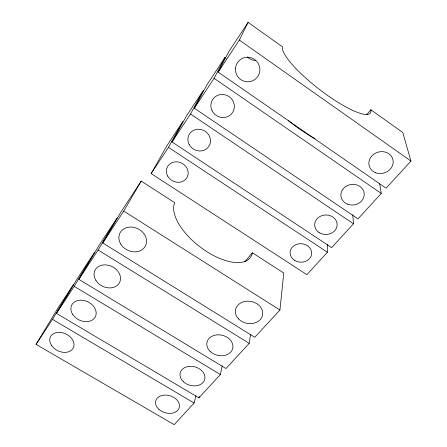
<?xml version="1.0" encoding="UTF-8"?>
<svg xmlns="http://www.w3.org/2000/svg" width="447" height="447" viewBox="0 0 447 447"><rect width="100%" height="100%" fill="white"/><g stroke="black" fill="none" stroke-linecap="round" stroke-linejoin="round"><path stroke-width="0.67" d="M279.939 310.017L283.761 273.044L252.348 252.778A46.829 22.104 37.6 0 1 206.246 251.275A46.829 22.104 37.6 0 1 174.71 202.698L141.213 181.091L121.461 211.23L102.76 242.95L254.773 337.295L279.939 310.017L123.724 211.079L141.213 181.091M78.834 279.33L98.111 250.018L117.064 217.935L98.765 245.85L78.834 279.33L225.958 368.529L249.186 343.352L250.611 334.468M56.451 313.364L74.224 286.343L94.378 252.549L77.404 278.447L56.451 313.364L198.915 397.841L220.393 374.558L222.22 365.747M198.915 397.841L199.233 396.489M36.045 344.386L52.495 319.376L73.615 284.231L57.808 308.346L36.045 344.386L174.179 424.65L194.127 403.032L195.926 395.684M218.175 72.123L239.346 40.074L248.079 22.35L282.459 46.834A55.16 12.348 37.7 0 0 326.696 94.803A55.16 12.348 37.7 0 0 370.837 109.761L402.792 132.519L410.955 161.065L386.085 188.215L218.175 72.123L228.752 51.723L248.079 22.35M379.559 183.225L381.28 193.462L357.997 218.874L194.333 108.219L214.085 78.314L225.009 57.412L226.148 58.205M194.333 108.219L206.86 85.003L225.009 57.412M172.039 141.962L190.511 114.002L203.34 90.355L186.254 116.315L172.039 141.962L331.652 247.638L353.488 223.796L352.8 214.783M151.153 173.581L168.463 147.376L182.94 121.355L166.832 145.834L151.153 173.581L306.893 274.665L327.416 252.253L327.388 244.587M102.76 242.95L123.724 211.079M366.842 114.561L370.837 109.761M244.844 261.791L252.348 252.778M52.495 319.376L194.127 403.032M74.224 286.343L220.393 374.558M98.111 250.018L249.186 343.352M168.463 147.376L327.416 252.253M190.511 114.002L353.488 223.796M214.085 78.314L381.28 193.462M239.346 40.074L410.955 161.065M255.628 60.451A11.248 11.046 -88.4 0 1 247.403 56.953M315.062 138.693A53.467 14.874 37.6 0 1 313.14 137.631M312.503 137.268A53.467 14.874 37.6 0 1 288.544 120.707M183.259 381.57A12.7 9.532 15.4 0 0 204.408 380.391A12.7 9.532 15.4 0 0 189.785 366.333A12.7 9.532 15.4 0 0 183.259 381.57M72.844 314.66A13.192 10.074 25.7 0 0 94.758 317.756A13.192 10.074 25.7 0 0 82.98 300.334A13.192 10.074 25.7 0 0 72.844 314.66M158.819 409.279A12.231 8.851 16.7 0 0 179.001 408.346A12.231 8.851 16.7 0 0 164.675 395.07A12.231 8.851 16.7 0 0 158.819 409.279M51.751 345.754A12.706 9.32 25.4 0 0 72.766 348.839A12.706 9.32 25.4 0 0 61.138 332.49A12.706 9.32 25.4 0 0 51.751 345.754M238.536 318.901A13.796 11.141 10.9 0 0 261.925 317.091A13.796 11.141 10.9 0 0 246.699 301.2A13.796 11.141 10.9 0 0 238.536 318.901M120.729 244.051A14.298 11.896 26.5 0 0 144.722 247.141A14.298 11.896 26.5 0 0 132.67 227.177A14.298 11.896 26.5 0 0 120.729 244.051M210.006 351.247A13.226 10.298 13.5 0 0 232.233 349.772A13.226 10.298 13.5 0 0 217.303 334.837A13.226 10.298 13.5 0 0 210.006 351.247M95.982 280.543A13.728 10.935 26.1 0 0 118.896 283.638A13.728 10.935 26.1 0 0 106.973 265.01A13.728 10.935 26.1 0 0 95.982 280.543M235.48 68.357A12.332 12.198 58.1 0 0 252.879 80.678A12.332 12.198 58.1 0 0 254.65 59.479A12.332 12.198 58.1 0 0 235.48 68.357M375.759 172.793A12.281 10.862 -16.1 0 0 393.159 161.037A12.281 10.862 -16.1 0 0 374.128 153.975A12.281 10.862 -16.1 0 0 375.759 172.793M212.068 110.705A11.89 11.404 32.5 0 0 232.379 112.795A11.89 11.404 32.5 0 0 223.399 94.524A11.89 11.404 32.5 0 0 212.068 110.705M347.738 204.245A11.711 10.309 -8.2 0 0 364.188 193.3A11.711 10.309 -8.2 0 0 345.754 186.494A11.711 10.309 -8.2 0 0 347.738 204.245M189.148 144.454A11.51 10.661 29.3 0 0 208.715 146.582A11.51 10.661 29.3 0 0 199.748 129.317A11.51 10.661 29.3 0 0 189.148 144.454M318.946 232.44A11.231 9.761 -1.5 0 0 337.016 226.07A11.231 9.761 -1.5 0 0 321.751 215.689A11.231 9.761 -1.5 0 0 318.946 232.44M167.675 176.073A11.153 9.99 28 0 0 186.555 178.23A11.153 9.99 28 0 0 177.615 161.881A11.153 9.99 28 0 0 167.675 176.073M294.338 260.188A10.823 9.231 3.6 0 0 311.609 254.287A10.823 9.231 3.6 0 0 296.691 244.358A10.823 9.231 3.6 0 0 294.338 260.188"/></g></svg>
